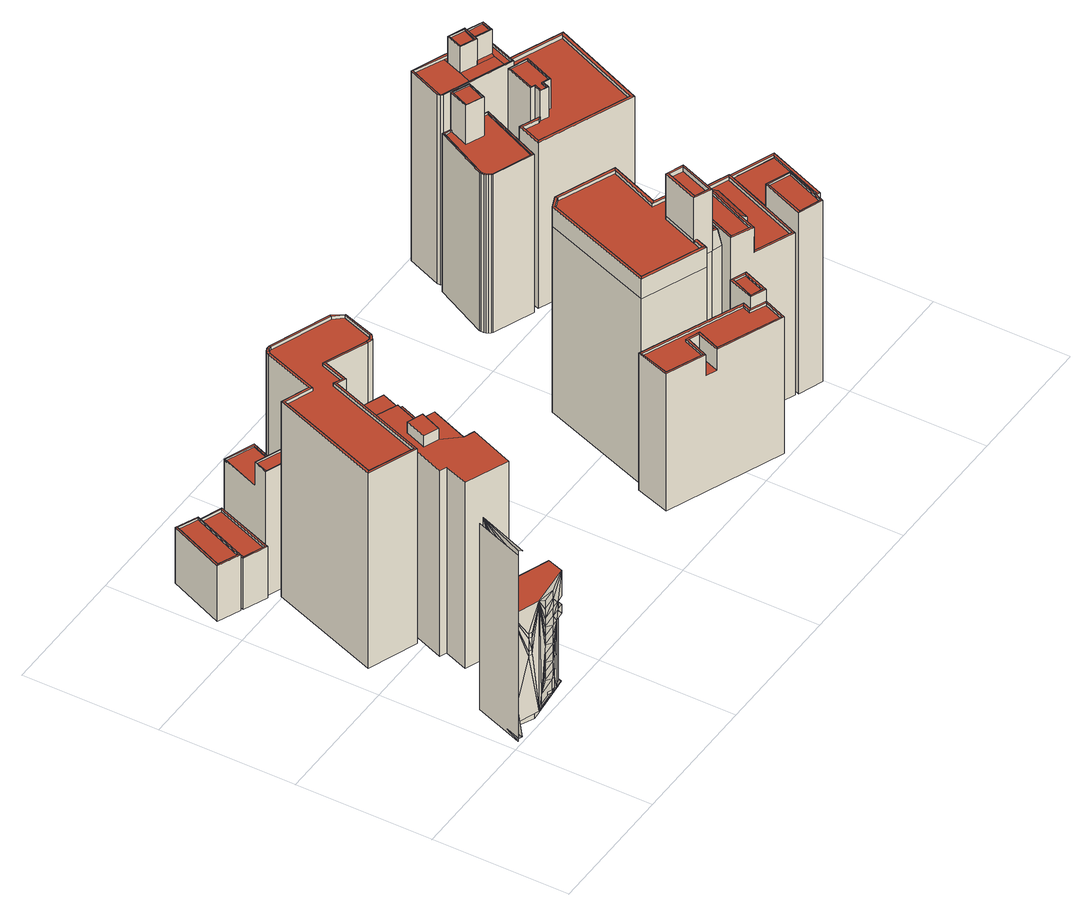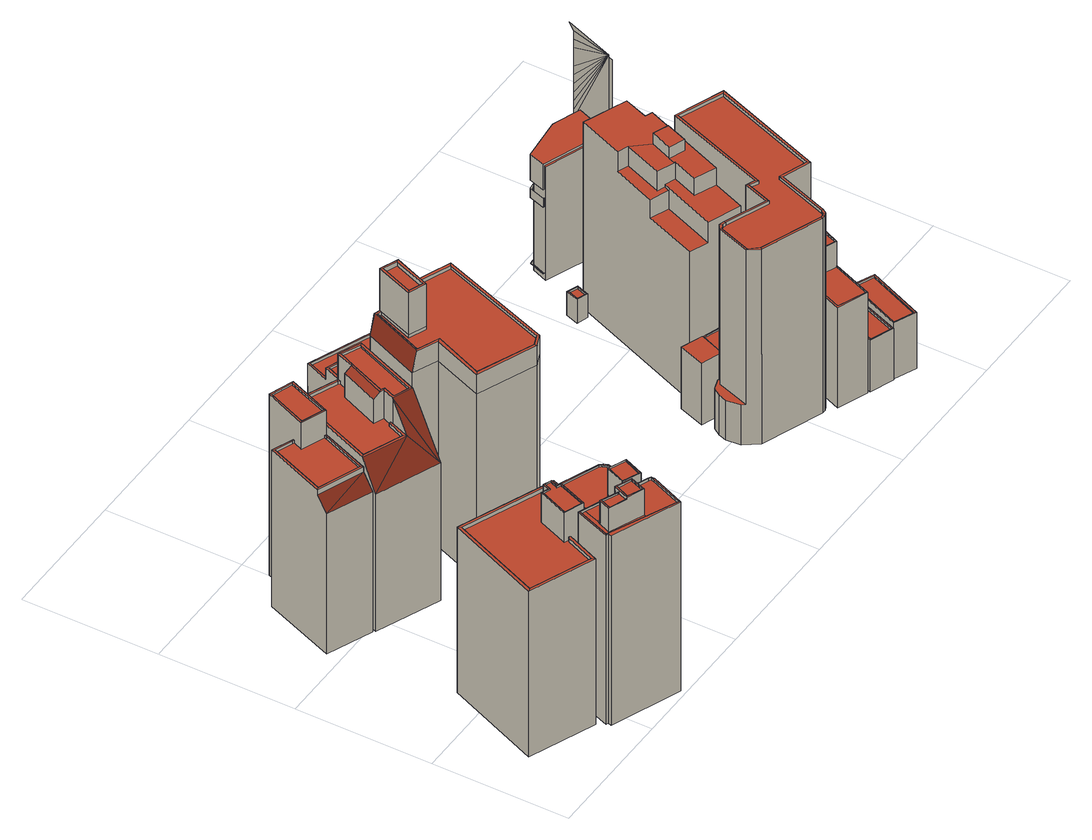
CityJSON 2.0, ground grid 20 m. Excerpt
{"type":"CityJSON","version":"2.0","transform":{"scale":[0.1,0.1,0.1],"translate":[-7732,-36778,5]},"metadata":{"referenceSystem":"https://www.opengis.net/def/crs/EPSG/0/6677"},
"CityObjects":{
"building1":{"type":"Building","attributes":{"class":9999,"usage":412,"measuredHeight":30.7,"storeysAboveGround":10,"storeysBelowGround":0,"prefecture":13,"city":13103,"footprintArea":61.78,"fireproofType":1001,"coverageRatio":80,"floorAreaRatio":700,"surveyYear":2021,"urbanPlanType":21,"areaClassificationType":22,"landUseType":211,"districts":"10","detailedUsage":"1320","floodRisk_description":10,"floodRisk_rank":1,"floodRisk_depth":0.3,"floodRisk_adminType":2,"floodRisk_scale":2,"meshCode":"53394509"},"geometry":[{"type":"MultiSurface","lod":"2","boundaries":[[[0,1,2]],[[3,4,5]],[[1,6,2]],[[4,3,7]],[[4,7,8]],[[4,8,9]],[[4,9,10]],[[4,10,11]],[[4,11,12]],[[4,12,13]],[[4,13,14]],[[4,14,15]],[[1,15,16]],[[1,16,17]],[[1,17,18]],[[1,18,19]],[[1,19,20]],[[1,20,21]],[[1,21,22]],[[1,22,6]],[[23,24,25,26]],[[4,15,1]]],"semantics":{"surfaces":[{"type":"GroundSurface"},{"type":"WallSurface"}],"values":[0,1,1,1,1,1,1,1,1,1,1,1,1,1,1,1,1,1,1,1,1,1]}}]},
"building2":{"type":"Building","attributes":{"class":9999,"usage":402,"measuredHeight":18.7,"storeysAboveGround":6,"storeysBelowGround":0,"prefecture":13,"city":13103,"footprintArea":51.64,"fireproofType":1001,"coverageRatio":80,"floorAreaRatio":700,"surveyYear":2021,"urbanPlanType":21,"areaClassificationType":22,"landUseType":212,"districts":"10","detailedUsage":"1221","floodRisk_description":10,"floodRisk_rank":1,"floodRisk_depth":0.35,"floodRisk_adminType":2,"floodRisk_scale":2,"meshCode":"53394509"},"geometry":[{"type":"MultiSurface","lod":"2","boundaries":[[[27,28,29,30,31]],[[32,33,34,35,36]],[[37,38,39,40,41]],[[42,43,44,45,46,47]],[[48,49,50,51,52]],[[53,54,55,56,57]],[[58,59,60,61]],[[28,62,58]],[[62,28,63]],[[28,58,29]],[[53,64,65]],[[64,53,57]],[[53,65,66]],[[53,66,67]],[[68,66,69]],[[66,68,70]],[[70,68,45]],[[70,45,44]],[[71,68,72]],[[68,71,45]],[[73,57,74]],[[57,73,64]],[[74,57,75]],[[75,57,72]],[[74,75,65]],[[65,75,69]],[[65,69,66]],[[72,57,76]],[[76,57,77]],[[72,76,71]],[[70,44,78]],[[38,57,29]],[[57,38,77]],[[77,79,80]],[[79,77,38]],[[79,38,81]],[[81,38,82]],[[81,82,83]],[[82,38,84]],[[84,38,37]],[[84,37,85]],[[38,29,86]],[[86,29,58]],[[87,45,71]],[[45,87,80]],[[45,80,88]],[[80,87,77]],[[45,88,83]],[[89,45,83]],[[45,89,62]],[[83,88,81]],[[89,83,85]],[[89,85,37]],[[62,89,90]],[[62,90,58]],[[58,90,59]],[[91,39,38,86]],[[48,52,36,35]],[[92,63,28,27]],[[93,78,44,43]],[[50,49,34,33]],[[49,48,35,34]],[[55,31,30,56]],[[94,93,43,42,95,92,27,31,55,54,96,97]],[[67,96,54,53]],[[62,98,99]],[[98,62,100]],[[62,99,101]],[[62,101,45]],[[45,101,102]],[[103,95,104]],[[95,103,105]],[[104,95,106]],[[107,42,47]],[[42,107,108]],[[103,104,109]],[[109,104,99]],[[109,99,98]],[[42,110,106]],[[110,42,108]],[[108,107,111]],[[106,95,42]],[[108,111,112]],[[112,111,45]],[[45,111,46]],[[112,45,102]],[[102,106,110]],[[106,102,101]],[[89,37,59,90]],[[52,51,32,36]],[[113,57,114]],[[57,113,115]],[[57,115,116]],[[114,57,56]],[[114,56,117]],[[117,56,118]],[[118,56,119]],[[119,56,30]],[[116,115,117]],[[116,117,118]],[[29,120,119]],[[120,29,57]],[[29,119,30]],[[120,57,116]],[[51,50,33,32]],[[95,105,121,100,62,63,92]],[[58,61,122,91,86]]],"semantics":{"surfaces":[{"type":"GroundSurface"},{"type":"OuterCeilingSurface"},{"type":"RoofSurface"},{"type":"WallSurface"},{"type":"OuterFloorSurface"}],"values":[0,0,1,1,2,2,3,3,3,3,3,3,3,3,3,3,3,3,3,3,3,3,3,3,3,3,3,3,3,3,3,3,3,3,3,3,3,3,3,3,3,3,3,3,3,3,3,3,3,3,3,3,3,3,3,3,3,3,3,3,3,3,3,3,3,3,3,3,3,3,3,3,3,3,3,3,3,3,3,3,3,3,3,3,3,3,3,3,3,3,3,3,3,3,3,3,3,3,3,3,3,3,3,3,3,4,4]}}]},
"building3":{"type":"Building","attributes":{"class":3002,"usage":402,"measuredHeight":9.5,"storeysAboveGround":3,"storeysBelowGround":0,"prefecture":13,"city":13103,"footprintArea":24.09,"fireproofType":1001,"coverageRatio":80,"floorAreaRatio":700,"surveyYear":2021,"urbanPlanType":21,"areaClassificationType":22,"landUseType":212,"districts":"10","detailedUsage":"1221","floodRisk_description":10,"floodRisk_rank":1,"floodRisk_depth":0.04,"floodRisk_adminType":2,"floodRisk_scale":2,"meshCode":"53394509"},"geometry":[{"type":"Solid","lod":"2","boundaries":[[[[123,124,125,126]],[[127,128,129,130]],[[131,132,133,134]],[[135,136,137,138]],[[134,133,128,127]],[[130,129,132,131]],[[126,125,131,134]],[[133,138,137,128]],[[124,123,127,130]],[[125,124,130,131]],[[123,126,134,127]],[[129,136,135,132]],[[128,137,136,129]],[[132,135,138,133]]]],"semantics":{"surfaces":[{"type":"GroundSurface"},{"type":"RoofSurface"},{"type":"WallSurface"}],"values":[[0,1,1,1,1,1,2,2,2,2,2,2,2,2]]}}]},
"building4":{"type":"Building","attributes":{"class":3001,"usage":401,"measuredHeight":4.5,"storeysAboveGround":9999,"storeysBelowGround":0,"prefecture":13,"city":13103,"footprintArea":3.38,"fireproofType":1011,"coverageRatio":80,"floorAreaRatio":700,"surveyYear":2021,"urbanPlanType":21,"areaClassificationType":22,"landUseType":212,"districts":"10","detailedUsage":"1210","floodRisk_description":10,"floodRisk_rank":1,"floodRisk_depth":0.35,"floodRisk_adminType":2,"floodRisk_scale":2,"meshCode":"53394509"},"geometry":[{"type":"Solid","lod":"2","boundaries":[[[[139,140,141,142]],[[143,144,145,146]],[[147,148,149,150]],[[151,152,144,143]],[[153,154,152,151]],[[146,145,154,153]],[[140,139,153,151]],[[145,148,147,154]],[[139,142,146,153]],[[154,147,150,152]],[[152,150,149,144]],[[141,140,151,143]],[[144,149,148,145]],[[142,141,143,146]]]],"semantics":{"surfaces":[{"type":"GroundSurface"},{"type":"RoofSurface"},{"type":"WallSurface"}],"values":[[0,1,1,1,1,1,2,2,2,2,2,2,2,2]]}}]},
"building5":{"type":"Building","attributes":{"class":3001,"usage":402,"measuredHeight":6.4,"storeysAboveGround":2,"storeysBelowGround":0,"prefecture":13,"city":13103,"footprintArea":26.94,"fireproofType":1001,"coverageRatio":80,"floorAreaRatio":700,"surveyYear":2021,"urbanPlanType":21,"areaClassificationType":22,"landUseType":212,"districts":"10","detailedUsage":"1221","floodRisk_description":10,"floodRisk_rank":1,"floodRisk_depth":0.08,"floodRisk_adminType":2,"floodRisk_scale":2,"meshCode":"53394509"},"geometry":[{"type":"Solid","lod":"2","boundaries":[[[[155,156,157,158]],[[159,160,161,162]],[[163,164,165,166]],[[162,161,167,168]],[[169,170,160,159]],[[168,167,170,169]],[[155,158,169,159]],[[167,166,165,170]],[[170,165,164,160]],[[160,164,163,161]],[[161,163,166,167]],[[156,155,159,162]],[[157,156,162,168]],[[158,157,168,169]]]],"semantics":{"surfaces":[{"type":"GroundSurface"},{"type":"RoofSurface"},{"type":"WallSurface"}],"values":[[0,1,1,1,1,1,2,2,2,2,2,2,2,2]]}}]},
"building6":{"type":"Building","attributes":{"class":9999,"usage":401,"measuredHeight":32.5,"storeysAboveGround":8,"storeysBelowGround":1,"prefecture":13,"city":13103,"footprintArea":179.9,"fireproofType":1001,"coverageRatio":80,"floorAreaRatio":700,"surveyYear":2021,"urbanPlanType":21,"areaClassificationType":22,"landUseType":212,"districts":"10","detailedUsage":"1210","floodRisk_description":10,"floodRisk_rank":1,"floodRisk_depth":0.33,"floodRisk_adminType":2,"floodRisk_scale":2,"meshCode":"53394509"},"geometry":[{"type":"Solid","lod":"2","boundaries":[[[[171,172,173,174,175,176]],[[177,178,179,180]],[[181,182,183,184,185,186,187,188,189,190,191,192,193,194]],[[192,191,195,182,181]],[[196,197,198,199]],[[200,201,202,203,204,205]],[[206,207,208,209,210,211]],[[174,173,211,210,177,180]],[[183,208,207,184]],[[191,204,203,195]],[[196,192,181,197]],[[195,203,202,209,208,183,182]],[[189,188,176,175]],[[201,178,177,210,209,202]],[[198,194,193,199]],[[200,205,190,189,175,174,180,179]],[[190,205,204,191]],[[187,186,172,171]],[[173,172,186,185,206,211]],[[200,179,178,201]],[[184,207,206,185]],[[197,181,194,198]],[[188,187,171,176]],[[199,193,192,196]]]],"semantics":{"surfaces":[{"type":"GroundSurface"},{"type":"RoofSurface"},{"type":"WallSurface"}],"values":[[0,1,1,1,1,1,1,2,2,2,2,2,2,2,2,2,2,2,2,2,2,2,2,2]]}}]},
"building7":{"type":"Building","attributes":{"class":3002,"usage":401,"measuredHeight":15.9,"storeysAboveGround":5,"storeysBelowGround":0,"prefecture":13,"city":13103,"footprintArea":38.16,"fireproofType":1001,"coverageRatio":80,"floorAreaRatio":700,"surveyYear":2021,"urbanPlanType":21,"areaClassificationType":22,"landUseType":212,"districts":"10","detailedUsage":"1210","floodRisk_description":10,"floodRisk_rank":1,"floodRisk_depth":0.08,"floodRisk_adminType":2,"floodRisk_scale":2,"meshCode":"53394509"},"geometry":[{"type":"Solid","lod":"2","boundaries":[[[[212,213,214,215]],[[216,217,218,219]],[[220,221,222,223,224,225,226,227]],[[228,229,217,216]],[[230,231,232,233]],[[234,235,229,228]],[[236,237,238,239]],[[219,218,235,234]],[[218,232,231,235]],[[224,236,239,225]],[[235,231,230,229]],[[214,213,219,234]],[[225,239,238,222,221,228,216,226]],[[223,237,236,224]],[[226,216,219,213,212,227]],[[217,233,232,218]],[[222,238,237,223]],[[229,230,233,217]],[[212,215,220,227]],[[214,234,228,221,220,215]]]],"semantics":{"surfaces":[{"type":"GroundSurface"},{"type":"RoofSurface"},{"type":"WallSurface"}],"values":[[0,1,1,1,1,1,1,1,2,2,2,2,2,2,2,2,2,2,2,2]]}}]},
"building8":{"type":"Building","attributes":{"class":3002,"usage":401,"measuredHeight":38.4,"storeysAboveGround":9,"storeysBelowGround":1,"prefecture":13,"city":13103,"footprintArea":241.26,"fireproofType":1001,"coverageRatio":80,"floorAreaRatio":700,"surveyYear":2021,"urbanPlanType":21,"areaClassificationType":22,"landUseType":212,"districts":"10","detailedUsage":"1210","floodRisk_description":10,"floodRisk_rank":1,"floodRisk_depth":0.03,"floodRisk_adminType":2,"floodRisk_scale":2,"meshCode":"53394509"},"geometry":[{"type":"Solid","lod":"2","boundaries":[[[[240,241,242,243,244,245,246,247,248,249,250,251,252,253,254,255,256,257]],[[258,259,260,261,262,263,264,265,266,267,268,269,270,271,272,273]],[[274,275,276,277]],[[278,279,280,281]],[[282,283,284,285]],[[286,287,276,275]],[[288,289,290,291]],[[292,289,288,293]],[[286,294,295,287]],[[296,297,298,299,300,301,302,303]],[[304,292,293,305]],[[306,291,290,307]],[[308,309,310,311]],[[307,282,285,306]],[[278,274,277,279]],[[312,304,305,313]],[[284,283,295,294]],[[310,312,313,311]],[[281,280,309,308]],[[286,275,267,266]],[[278,281,270,269]],[[294,286,266,265]],[[303,302,241,240,310,309]],[[276,247,246,277]],[[308,311,272,271]],[[242,241,302,301]],[[305,293,259,258]],[[291,306,262,261]],[[243,242,301,300]],[[280,279,297,296]],[[249,295,283,250]],[[281,308,271,270]],[[311,313,273,272]],[[304,256,255,292]],[[289,254,253,290]],[[310,240,257,312]],[[293,288,260,259]],[[306,285,263,262]],[[247,276,287,248]],[[284,294,265,264]],[[274,278,269,268]],[[307,252,251,282]],[[285,284,264,263]],[[299,244,243,300]],[[298,245,244,299]],[[275,274,268,267]],[[288,291,261,260]],[[246,245,298,297,279,277]],[[295,249,248,287]],[[312,257,256,304]],[[255,254,289,292]],[[313,305,258,273]],[[303,309,280,296]],[[282,251,250,283]],[[290,253,252,307]]]],"semantics":{"surfaces":[{"type":"GroundSurface"},{"type":"RoofSurface"},{"type":"WallSurface"}],"values":[[0,1,1,1,1,1,1,1,1,1,1,1,1,1,1,1,1,1,1,2,2,2,2,2,2,2,2,2,2,2,2,2,2,2,2,2,2,2,2,2,2,2,2,2,2,2,2,2,2,2,2,2,2,2,2]]}}]},
"building9":{"type":"Building","attributes":{"class":9999,"usage":402,"measuredHeight":10,"storeysAboveGround":3,"storeysBelowGround":0,"prefecture":13,"city":13103,"footprintArea":25.61,"fireproofType":1001,"coverageRatio":80,"floorAreaRatio":700,"surveyYear":2021,"urbanPlanType":21,"areaClassificationType":22,"landUseType":212,"districts":"10","detailedUsage":"1221","floodRisk_description":10,"floodRisk_rank":1,"floodRisk_depth":0.25,"floodRisk_adminType":2,"floodRisk_scale":2,"meshCode":"53394509"},"geometry":[{"type":"Solid","lod":"2","boundaries":[[[[314,315,316,317]],[[318,319,320,321]],[[322,323,324,325]],[[326,327,328,329,330,331]],[[332,333,334,335]],[[336,337,338,339]],[[338,321,320,339]],[[323,322,333,332,328,327,314,317]],[[330,338,337,331]],[[328,332,335,329]],[[334,319,318,335]],[[315,314,327,326]],[[339,320,319,334,333,322,325,336]],[[336,325,324,316,315,326,331,337]],[[338,330,329,335,318,321]],[[324,323,317,316]]]],"semantics":{"surfaces":[{"type":"GroundSurface"},{"type":"RoofSurface"},{"type":"WallSurface"}],"values":[[0,1,1,1,1,1,2,2,2,2,2,2,2,2,2,2]]}}]},
"building10":{"type":"Building","attributes":{"class":3002,"usage":401,"measuredHeight":22.5,"storeysAboveGround":6,"storeysBelowGround":0,"prefecture":13,"city":13103,"footprintArea":107.91,"fireproofType":1001,"coverageRatio":80,"floorAreaRatio":700,"surveyYear":2021,"urbanPlanType":21,"areaClassificationType":22,"landUseType":212,"districts":"10","detailedUsage":"1210","floodRisk_description":10,"floodRisk_rank":1,"floodRisk_depth":0.29,"floodRisk_adminType":2,"floodRisk_scale":2,"meshCode":"53394509"},"geometry":[{"type":"Solid","lod":"2","boundaries":[[[[340,341,342,343,344,345]],[[346,347,348,349]],[[350,351,352,353]],[[354,355,356,357]],[[358,359,360,361]],[[362,363,355,354]],[[358,361,364,365]],[[366,367,368,369]],[[370,371,372,373]],[[362,374,375,363]],[[369,368,375,374]],[[376,377,378,379]],[[365,364,380,381]],[[373,372,377,376]],[[382,383,384,385,386,387,388,389,390,391]],[[357,356,360,359]],[[379,378,371,370]],[[392,381,380,367,366]],[[341,392,366,369,342]],[[358,365,351,350]],[[345,344,379,370]],[[365,381,352,351]],[[377,348,347,378]],[[352,381,392,341,340,357,359,353]],[[378,347,346,371]],[[371,346,349,372]],[[356,384,383,360]],[[375,387,386,363]],[[354,373,376,362]],[[359,358,350,353]],[[372,349,348,377]],[[360,383,382,361]],[[343,342,369,374]],[[368,388,387,375]],[[355,385,384,356]],[[379,344,343,374,362,376]],[[364,391,390,380]],[[388,368,367,389]],[[345,370,373,354,357,340]],[[361,382,391,364]],[[363,386,385,355]],[[380,390,389,367]]]],"semantics":{"surfaces":[{"type":"GroundSurface"},{"type":"RoofSurface"},{"type":"WallSurface"}],"values":[[0,1,1,1,1,1,1,1,1,1,1,1,1,1,1,1,1,1,2,2,2,2,2,2,2,2,2,2,2,2,2,2,2,2,2,2,2,2,2,2,2,2]]}}]},
"building11":{"type":"Building","attributes":{"class":3002,"usage":401,"measuredHeight":35.2,"storeysAboveGround":10,"storeysBelowGround":0,"prefecture":13,"city":13103,"footprintArea":270.43,"fireproofType":1001,"coverageRatio":80,"floorAreaRatio":700,"surveyYear":2021,"urbanPlanType":21,"areaClassificationType":22,"landUseType":212,"districts":"10","detailedUsage":"1210","floodRisk_description":10,"floodRisk_rank":1,"floodRisk_depth":0.08,"floodRisk_adminType":2,"floodRisk_scale":2,"meshCode":"53394509"},"geometry":[{"type":"Solid","lod":"2","boundaries":[[[[393,394,395,396,397,398,399,400,401,402,403,404]],[[405,406,407,408]],[[409,410,411,412,413,414,415,416,417,418,419,420,421]],[[422,423,424,425]],[[426,406,405]],[[427,428,429,430]],[[431,432,433,434,435,436]],[[437,438,439,440]],[[423,441,442,424]],[[441,443,444,442]],[[430,426,405,427]],[[445,446,447,448]],[[431,447,446,449,432]],[[450,429,428,451]],[[452,434,433,453,454]],[[445,448,450,451]],[[443,422,425,444]],[[449,453,433,432]],[[449,446,418,417]],[[455,456,413,412]],[[448,457,458,450]],[[459,454,415,414]],[[447,460,457,448]],[[425,424,439,438]],[[455,423,422,456]],[[394,393,461,462]],[[453,449,417,416]],[[401,400,435,463]],[[426,464,465,406]],[[402,401,463,466]],[[451,428,421,420]],[[445,451,420,419]],[[405,408,411,410]],[[462,461,430,429]],[[399,398,460,436]],[[430,461,464,426]],[[400,399,436,435]],[[446,445,419,418]],[[443,441,452,454,459]],[[404,403,465,464]],[[431,436,460,447]],[[428,427,409,421]],[[408,455,412,411]],[[397,396,458,457]],[[423,455,408,407,466,463,452,441]],[[398,397,457,460]],[[458,396,395,394,462]],[[424,442,440,439]],[[434,452,463,435]],[[403,402,466,465]],[[454,453,416,415]],[[442,444,437,440]],[[458,462,429,450]],[[406,465,466,407]],[[427,405,410,409]],[[393,404,464,461]],[[444,425,438,437]],[[456,459,414,413]],[[443,459,456,422]]]],"semantics":{"surfaces":[{"type":"GroundSurface"},{"type":"RoofSurface"},{"type":"WallSurface"}],"values":[[0,1,1,1,1,1,1,1,1,1,1,1,1,1,1,1,1,1,2,2,2,2,2,2,2,2,2,2,2,2,2,2,2,2,2,2,2,2,2,2,2,2,2,2,2,2,2,2,2,2,2,2,2,2,2,2,2,2,2]]}}]},
"building12":{"type":"Building","attributes":{"class":3002,"usage":401,"measuredHeight":28.2,"storeysAboveGround":9,"storeysBelowGround":0,"prefecture":13,"city":13103,"footprintArea":166.37,"fireproofType":1001,"coverageRatio":80,"floorAreaRatio":700,"surveyYear":2021,"urbanPlanType":21,"areaClassificationType":22,"landUseType":212,"districts":"10","detailedUsage":"1210","floodRisk_description":10,"floodRisk_rank":1,"floodRisk_depth":0.12,"floodRisk_adminType":2,"floodRisk_scale":2,"meshCode":"53394509"},"geometry":[{"type":"Solid","lod":"2","boundaries":[[[[467,468,469,470]],[[471,472,473]],[[474,475,476]],[[477,478,479,480,481,482,483,484,485,486,487]],[[473,488,489]],[[490,491,492,493]],[[494,493,492,495]],[[494,495,496,497]],[[497,496,498,499]],[[471,500,501,502]],[[503,504,476,475]],[[499,498,505,488]],[[506,507,493,494]],[[500,471,508,509,510]],[[489,488,505,511,491,490]],[[471,473,489]],[[471,502,472]],[[512,513,514,515,516,517,518]],[[502,501,504,503]],[[486,485,509,508,489,490]],[[469,468,473,472]],[[504,481,480,476]],[[503,470,469,472,502]],[[506,494,478,477]],[[486,490,493,507,487]],[[467,499,488,473,468]],[[476,480,479,474]],[[505,514,513,511]],[[477,487,507,506]],[[511,513,512,491]],[[467,470,503,475,497,499]],[[497,475,474,479,478,494]],[[496,516,515,498]],[[495,517,516,496]],[[509,485,484,510]],[[498,515,514,505]],[[483,500,510,484]],[[491,512,518,492]],[[501,482,481,504]],[[500,483,482,501]],[[492,518,517,495]],[[489,508,471]]]],"semantics":{"surfaces":[{"type":"GroundSurface"},{"type":"RoofSurface"},{"type":"WallSurface"}],"values":[[0,1,1,1,1,1,1,1,1,1,1,1,1,1,1,1,1,1,1,2,2,2,2,2,2,2,2,2,2,2,2,2,2,2,2,2,2,2,2,2,2,2]]}}]},
"building13":{"type":"Building","attributes":{"class":3002,"usage":401,"measuredHeight":26.8,"storeysAboveGround":9,"storeysBelowGround":1,"prefecture":13,"city":13103,"footprintArea":73.57,"fireproofType":1001,"coverageRatio":80,"floorAreaRatio":700,"surveyYear":2021,"urbanPlanType":21,"areaClassificationType":22,"landUseType":212,"districts":"10","detailedUsage":"1210","floodRisk_description":10,"floodRisk_rank":1,"floodRisk_depth":0.12,"floodRisk_adminType":2,"floodRisk_scale":2,"meshCode":"53394509"},"geometry":[{"type":"Solid","lod":"2","boundaries":[[[[519,520,521,522,523,524,525,526,527,528]],[[529,530,531]],[[532,533,534,535]],[[536,537,538]],[[539,540,541,542]],[[530,529,543,544]],[[545,546,547,548]],[[549,550,541,540]],[[548,547,538,537]],[[549,551,552,550]],[[551,553,554,552]],[[555,556,557,558]],[[559,560,561,562,563,564,565,566,567,568,569,570,571,572,573,574]],[[558,557,575,576]],[[576,575,577,578]],[[578,577,556,555]],[[579,580,581,582]],[[579,582,546,545]],[[544,543,554,553]],[[539,542,581,580]],[[582,568,567,546]],[[581,569,568,582]],[[524,523,549,540]],[[525,524,540,539]],[[563,555,558,537,536,564]],[[577,534,533,556]],[[541,571,570,542]],[[578,555,563,562]],[[531,561,560,529]],[[546,567,566,547]],[[543,559,574,554]],[[522,521,553,551]],[[557,532,535,575]],[[523,522,551,549]],[[542,570,569,581]],[[547,566,565,538]],[[527,526,580,579]],[[526,525,539,580]],[[552,573,572,550]],[[550,572,571,541]],[[576,578,562,561,531,530]],[[537,558,576,530,544,520,519,548]],[[556,533,532,557]],[[519,528,545,548]],[[538,565,564,536]],[[554,574,573,552]],[[521,520,544,553]],[[529,560,559,543]],[[575,535,534,577]],[[528,527,579,545]]]],"semantics":{"surfaces":[{"type":"GroundSurface"},{"type":"RoofSurface"},{"type":"WallSurface"}],"values":[[0,1,1,1,1,1,1,1,1,1,1,1,1,1,1,1,1,1,1,1,2,2,2,2,2,2,2,2,2,2,2,2,2,2,2,2,2,2,2,2,2,2,2,2,2,2,2,2,2,2]]}}]},
"building14":{"type":"Building","attributes":{"class":3002,"usage":401,"measuredHeight":26,"storeysAboveGround":9,"storeysBelowGround":0,"prefecture":13,"city":13103,"footprintArea":100.95,"fireproofType":1001,"coverageRatio":80,"floorAreaRatio":700,"surveyYear":2021,"urbanPlanType":21,"areaClassificationType":22,"landUseType":212,"districts":"10","detailedUsage":"1210","floodRisk_description":10,"floodRisk_rank":1,"floodRisk_depth":0.12,"floodRisk_adminType":2,"floodRisk_scale":2,"meshCode":"53394509"},"geometry":[{"type":"Solid","lod":"2","boundaries":[[[[583,584,585,586,587,588]],[[589,590,591,592]],[[592,591,593,594]],[[595,596,590,589]],[[597,598,599]],[[598,597,600,601]],[[602,603,604,605]],[[606,607,608,609,610,611,612,613]],[[601,600,614,615]],[[616,617,618]],[[619,620,621]],[[622,623,618,617]],[[621,624,619]],[[615,614,623,622]],[[594,593,596,595]],[[590,602,605,591]],[[599,607,606,597]],[[614,612,611,623]],[[583,588,595,589,598,601,621,620]],[[596,603,602,590]],[[616,609,608,592,594,587,586,617]],[[621,601,615,624]],[[584,583,620,619]],[[597,606,613,600]],[[593,604,603,596]],[[600,613,612,614]],[[623,611,610,618]],[[589,592,608,607,599,598]],[[618,610,609,616]],[[624,615,622,585,584,619]],[[588,587,594,595]],[[586,585,622,617]],[[591,605,604,593]]]],"semantics":{"surfaces":[{"type":"GroundSurface"},{"type":"RoofSurface"},{"type":"WallSurface"}],"values":[[0,1,1,1,1,1,1,1,1,1,1,1,1,1,1,2,2,2,2,2,2,2,2,2,2,2,2,2,2,2,2,2,2]]}}]},
"building15":{"type":"Building","attributes":{"class":3002,"usage":401,"measuredHeight":30.9,"storeysAboveGround":10,"storeysBelowGround":1,"prefecture":13,"city":13103,"footprintArea":69.06,"fireproofType":1001,"coverageRatio":80,"floorAreaRatio":700,"surveyYear":2021,"urbanPlanType":21,"areaClassificationType":22,"landUseType":212,"districts":"10","detailedUsage":"1210","floodRisk_description":10,"floodRisk_rank":1,"floodRisk_depth":0.01,"floodRisk_adminType":2,"floodRisk_scale":2,"meshCode":"53394509"},"geometry":[{"type":"Solid","lod":"2","boundaries":[[[[625,626,627,628,629,630,631,632]],[[633,634,635]],[[636,637,638,639]],[[640,641,642,643]],[[644,645,646,647]],[[648,649,650,651]],[[652,653,654,655]],[[656,636,639,657,658,659,660]],[[646,661,662,647]],[[663,664,665,666]],[[651,650,653,652]],[[667,668,635,634]],[[669,670,668,667]],[[671,672,662,661]],[[673,674,675,676,638,637,677,678]],[[672,671,679,680,666,665]],[[681,682,683]],[[684,685,686,687,688,689]],[[664,663,645,644]],[[659,658,690,676,675]],[[655,654,649,648]],[[682,681,670,669]],[[657,691,690,658]],[[627,626,680,679]],[[657,667,634,691]],[[654,643,642,649]],[[681,687,686,670]],[[626,625,666,680]],[[678,664,644,673]],[[676,690,648,651]],[[672,656,660,662]],[[625,632,663,666]],[[639,638,652,655,682,669]],[[683,688,687,681]],[[645,663,632,631]],[[628,627,679,671]],[[629,628,671,661]],[[668,685,684,635]],[[650,641,640,653]],[[673,644,647,674]],[[677,665,664,678]],[[662,660,659,675,674,647]],[[665,677,637,636,656,672]],[[649,642,641,650]],[[635,684,689,633]],[[630,629,661,646]],[[670,686,685,668]],[[631,630,646,645]],[[653,640,643,654]],[[639,669,667,657]],[[683,682,655,648,690,691,634,633,689,688]],[[638,676,651,652]]]],"semantics":{"surfaces":[{"type":"GroundSurface"},{"type":"RoofSurface"},{"type":"WallSurface"}],"values":[[0,1,1,1,1,1,1,1,1,1,1,1,1,1,1,1,1,1,1,1,1,1,1,2,2,2,2,2,2,2,2,2,2,2,2,2,2,2,2,2,2,2,2,2,2,2,2,2,2,2,2,2]]}}]},
"building16":{"type":"Building","attributes":{"class":3002,"usage":401,"measuredHeight":27.8,"storeysAboveGround":8,"storeysBelowGround":1,"prefecture":13,"city":13103,"footprintArea":200.53,"fireproofType":1001,"coverageRatio":80,"floorAreaRatio":700,"surveyYear":2021,"urbanPlanType":21,"areaClassificationType":22,"landUseType":212,"districts":"10","detailedUsage":"1210","floodRisk_description":10,"floodRisk_rank":1,"floodRisk_depth":0.1,"floodRisk_adminType":2,"floodRisk_scale":2,"meshCode":"53394509"},"geometry":[{"type":"Solid","lod":"2","boundaries":[[[[692,693,694,695,696,697,698,699,700,701]],[[702,703,704,705]],[[706,707,708,709]],[[710,711,712,713]],[[714,715,716,717]],[[717,716,703,702]],[[714,713,712,715]],[[718,719,720,721]],[[722,723,724,725]],[[722,725,711,710]],[[726,727,728,729]],[[705,704,724,723]],[[730,731,732]],[[707,706,733]],[[721,720,727,726]],[[709,708,719,718]],[[734,735,736,737,738,739,740,741]],[[742,743,744,745,746,747,748,749,750,751,752,753,754]],[[729,728,732,731]],[[700,699,726,729]],[[711,739,738,712]],[[751,750,705,723]],[[732,742,754,730]],[[715,737,736,716]],[[702,694,693,717]],[[725,740,739,711]],[[698,697,718,721]],[[703,735,734,704]],[[712,738,737,715]],[[753,710,713,730,754]],[[724,741,740,725]],[[699,698,721,726]],[[716,736,735,703]],[[717,693,692,714]],[[750,749,733,706,695,694,702,705]],[[714,692,701,731,730,713]],[[720,745,744,727]],[[723,722,752,751]],[[708,747,746,719]],[[727,744,743,728]],[[753,752,722,710]],[[719,746,745,720]],[[697,696,709,718]],[[701,700,729,731]],[[733,749,748,707]],[[696,695,706,709]],[[728,743,742,732]],[[707,748,747,708]],[[704,734,741,724]]]],"semantics":{"surfaces":[{"type":"GroundSurface"},{"type":"RoofSurface"},{"type":"WallSurface"}],"values":[[0,1,1,1,1,1,1,1,1,1,1,1,1,1,1,1,1,1,1,2,2,2,2,2,2,2,2,2,2,2,2,2,2,2,2,2,2,2,2,2,2,2,2,2,2,2,2,2,2]]}}]}
},
"vertices":[
[10,4,12],[45,75,12],[18,1,12],[21,9,314],[45,75,321],[17,0,321],[21,9,45],[21,9,300],[21,9,286],[21,9,255],[21,9,241],[21,9,226],[21,9,212],[21,9,198],[21,9,184],[21,9,169],[21,9,155],[21,9,141],[21,9,127],[21,9,113],[21,9,99],[21,9,85],[21,9,71],[42,78,312],[15,5,312],[15,5,5],[42,78,5],
[141,38,13],[132,14,13],[70,8,13],[29,23,13],[48,73,13],[141,41,4],[132,18,4],[64,11,4],[31,27,4],[50,77,4],[108,12,36],[76,9,36],[78,12,36],[78,14,36],[81,22,36],[131,42,124],[142,38,124],[134,14,124],[120,13,124],[122,18,124],[128,34,124],[31,27,192],[64,11,192],[132,18,192],[141,41,192],[50,76,192],[134,14,195],[142,38,195],[48,73,195],[29,23,195],[70,8,195],[108,12,14],[108,12,18],[81,22,18],[81,22,14],[120,13,14],[132,14,14],[110,12,182],[110,12,168],[122,13,153],[134,14,153],[110,12,139],[110,12,153],[122,13,139],[110,12,124],[87,10,139],[87,10,182],[87,10,168],[87,10,153],[87,10,124],[87,10,109],[134,14,139],[87,10,94],[110,12,94],[87,10,80],[87,10,65],[110,12,65],[87,10,50],[110,12,50],[76,9,14],[110,12,109],[110,12,80],[114,12,36],[114,12,18],[78,12,14],[141,38,14],[142,38,139],[135,40,139],[131,42,14],[142,38,153],[135,40,153],[122,19,36],[122,18,50],[122,19,14],[122,18,65],[122,18,80],[128,34,36],[128,34,50],[128,34,14],[128,34,65],[128,34,109],[128,34,94],[125,26,36],[128,34,80],[122,18,109],[122,18,94],[59,12,150],[54,14,150],[59,12,142],[59,12,121],[54,14,142],[54,14,121],[54,14,113],[59,12,113],[125,26,14],[78,14,14],
[44,429,8],[11,443,8],[46,526,8],[78,512,8],[44,429,100],[43,432,100],[14,444,100],[11,443,100],[46,526,100],[47,523,100],[76,511,100],[78,512,100],[47,523,97],[14,444,97],[43,432,97],[76,511,97],
[190,117,4],[183,98,4],[167,104,4],[174,123,4],[167,104,43],[169,105,43],[175,121,43],[174,123,43],[188,116,40],[175,121,40],[169,105,40],[182,100,40],[183,98,43],[182,100,43],[190,117,43],[188,116,43],
[47,427,8],[80,513,8],[115,500,8],[82,413,8],[47,427,93],[49,428,93],[81,511,93],[80,513,93],[81,511,89],[49,428,89],[80,416,89],[112,499,89],[112,499,93],[115,500,93],[82,413,93],[80,416,93],
[112,169,5],[102,173,5],[168,343,5],[243,314,5],[162,109,5],[99,134,5],[216,325,250],[186,249,250],[213,238,250],[243,314,250],[165,237,312],[169,247,312],[167,247,312],[181,283,312],[150,296,312],[101,173,312],[112,169,312],[99,134,312],[162,109,312],[188,175,312],[172,181,312],[152,205,312],[130,214,312],[142,245,312],[194,237,312],[152,205,330],[165,237,330],[142,245,330],[130,214,330],[213,238,280],[186,249,280],[183,241,280],[194,237,280],[172,181,280],[188,175,280],[150,296,284],[181,283,284],[167,247,284],[183,241,284],[216,325,284],[168,343,284],
[161,481,7],[128,399,7],[84,417,7],[117,498,7],[137,421,213],[135,420,213],[128,401,213],[128,399,213],[117,498,173],[93,438,173],[94,438,173],[117,496,173],[158,479,173],[135,421,173],[137,421,173],[161,481,173],[93,438,213],[93,437,213],[93,437,210],[86,417,210],[128,401,210],[135,420,210],[84,417,213],[86,417,213],[158,479,171],[117,496,171],[94,438,171],[135,421,171],
[268,435,6],[283,414,6],[285,393,6],[281,381,6],[273,369,6],[257,364,6],[247,367,6],[187,391,6],[174,354,6],[161,359,6],[107,209,6],[35,237,6],[95,401,6],[136,386,6],[163,461,6],[167,467,6],[172,469,6],[178,469,6],[173,466,323],[169,464,323],[166,460,323],[138,381,323],[97,396,323],[40,239,323],[105,213,323],[159,364,323],[172,358,323],[185,395,323],[248,370,323],[254,369,323],[261,373,323],[277,419,323],[266,432,323],[177,466,323],[248,370,328],[185,395,328],[187,391,328],[247,367,328],[254,369,328],[255,365,328],[263,371,328],[261,373,328],[35,237,328],[107,209,328],[105,213,328],[40,239,328],[172,358,328],[174,354,328],[166,460,328],[163,461,328],[136,386,328],[138,381,328],[167,467,328],[169,464,328],[159,364,328],[161,359,328],[263,371,72],[255,365,72],[257,364,72],[273,369,72],[281,381,72],[285,393,72],[283,414,72],[279,419,72],[172,469,328],[173,466,328],[97,396,328],[95,401,328],[277,419,328],[279,419,328],[268,435,328],[266,432,328],[178,469,328],[177,466,328],
[276,352,6],[263,314,6],[172,347,6],[185,385,6],[245,361,105],[207,375,105],[194,341,105],[232,327,105],[208,377,126],[185,385,126],[172,347,126],[194,339,126],[263,314,108],[276,352,108],[245,363,108],[245,361,108],[232,327,108],[232,326,108],[245,363,107],[208,377,107],[207,375,107],[245,361,107],[194,339,107],[232,326,107],[232,327,107],[194,341,107],
[655,7,6],[485,76,6],[501,126,6],[651,64,6],[661,90,6],[684,81,6],[680,79,248],[663,86,248],[649,53,248],[667,46,248],[571,80,197],[556,86,197],[542,53,197],[558,46,197],[669,42,232],[665,40,232],[653,10,232],[655,7,232],[571,80,232],[558,46,232],[561,48,232],[575,82,232],[646,51,232],[642,50,232],[554,90,232],[556,86,232],[486,79,232],[488,78,232],[502,122,232],[501,126,232],[684,81,251],[680,79,251],[667,46,251],[669,42,251],[651,64,232],[647,62,232],[646,51,251],[649,53,251],[663,86,251],[661,90,251],[541,56,232],[542,53,232],[575,82,228],[561,48,228],[653,10,228],[665,40,228],[642,50,228],[647,62,228],[502,122,228],[488,78,228],[541,56,228],[554,90,228],[485,76,232],
[510,128,7],[570,295,7],[575,297,7],[588,302,7],[675,267,7],[646,193,7],[683,177,7],[649,95,7],[634,100,7],[612,109,7],[606,93,7],[605,90,7],[602,96,346],[606,93,346],[612,109,346],[608,110,346],[515,131,341],[602,96,341],[608,110,341],[608,111,341],[629,165,341],[655,155,341],[635,103,341],[641,101,341],[672,178,341],[640,191,341],[670,264,341],[588,298,341],[573,292,341],[629,165,416],[608,111,416],[612,112,416],[631,161,416],[605,90,346],[515,131,346],[573,292,346],[570,295,346],[510,128,346],[676,180,346],[674,177,346],[643,100,346],[642,97,346],[649,95,314],[683,177,314],[651,153,409],[631,161,409],[612,112,409],[632,104,409],[634,100,416],[632,104,416],[655,155,416],[651,153,416],[670,264,346],[640,191,346],[646,193,346],[675,267,346],[672,178,346],[588,302,346],[588,298,346],[634,100,346],[641,101,346],[635,103,346],[608,111,346],[629,165,346],[675,267,314],[588,302,314],[655,155,346],[646,193,314],[510,128,314],[570,295,314],[634,100,314],[605,90,314],[606,93,314],[612,109,314],
[667,93,4],[729,247,4],[822,209,4],[759,55,4],[747,209,272],[822,209,231],[729,247,231],[701,83,272],[700,79,272],[704,81,272],[720,101,267],[710,105,267],[701,83,267],[704,81,267],[757,59,267],[806,181,267],[749,204,267],[738,177,267],[735,178,267],[729,164,267],[744,158,267],[707,193,314],[736,181,314],[729,164,314],[725,163,314],[730,160,314],[734,162,314],[710,105,314],[708,106,314],[698,83,314],[700,79,314],[671,95,314],[667,93,314],[749,204,272],[806,181,272],[811,183,272],[759,55,272],[757,59,272],[709,189,314],[720,101,306],[744,158,306],[736,181,272],[735,178,272],[738,177,272],[732,180,314],[725,163,310],[732,180,310],[709,189,310],[671,95,310],[698,83,310],[708,106,310],[730,160,310],
[696,533,5],[762,506,5],[722,414,5],[663,438,5],[661,440,5],[659,442,5],[658,445,5],[657,448,5],[657,452,5],[657,455,5],[736,514,266],[735,517,266],[734,515,266],[710,526,325],[698,499,325],[722,489,325],[734,516,325],[708,526,266],[709,528,266],[706,527,266],[658,445,266],[659,442,266],[661,443,266],[660,445,266],[760,505,266],[762,506,266],[657,455,266],[659,454,266],[697,530,266],[696,533,266],[661,440,266],[662,441,266],[663,438,266],[664,439,266],[722,414,266],[721,417,266],[697,499,327],[698,499,327],[710,526,327],[709,528,327],[760,505,263],[736,514,263],[734,515,263],[723,488,263],[697,499,263],[708,526,263],[706,527,263],[697,530,263],[659,454,263],[659,451,263],[659,448,263],[660,445,263],[661,443,263],[662,441,263],[664,439,263],[721,417,263],[734,516,327],[735,517,327],[722,489,327],[723,488,327],[657,452,266],[657,448,266],[659,448,266],[659,451,266],
[824,206,4],[890,179,4],[849,73,4],[818,86,4],[799,39,4],[763,52,4],[789,116,303],[790,113,303],[822,101,303],[825,102,303],[798,42,303],[799,39,303],[763,52,303],[767,53,303],[792,118,263],[789,116,263],[791,115,263],[818,184,263],[817,188,263],[790,113,300],[767,53,300],[798,42,300],[822,101,300],[792,118,259],[791,115,259],[825,102,259],[819,88,259],[822,87,259],[847,77,259],[880,160,259],[818,184,259],[880,160,263],[884,162,263],[819,88,263],[818,86,263],[822,87,263],[890,179,235],[824,206,235],[817,188,255],[849,73,263],[847,77,263],[884,162,255],
[724,595,8],[825,555,8],[823,550,8],[827,549,8],[807,496,8],[706,537,8],[703,539,8],[703,544,8],[783,541,356],[783,540,356],[785,541,356],[818,551,317],[768,574,317],[765,567,317],[816,546,317],[766,565,357],[758,544,357],[779,536,357],[788,556,357],[704,540,321],[703,539,321],[706,537,321],[707,538,321],[780,533,360],[779,536,360],[758,544,360],[756,543,360],[765,567,360],[766,565,360],[788,556,360],[790,557,360],[825,548,317],[809,529,317],[806,523,317],[798,501,317],[806,498,317],[807,496,321],[806,498,321],[703,544,321],[705,544,321],[725,593,321],[724,595,321],[809,529,356],[808,531,356],[816,546,356],[814,546,356],[827,549,321],[825,548,321],[704,540,317],[707,538,317],[747,522,317],[756,543,317],[725,593,317],[705,544,317],[823,550,321],[825,555,321],[791,555,356],[790,557,356],[789,555,356],[785,541,354],[808,531,354],[814,546,354],[791,555,354],[789,555,354],[783,541,354],[780,533,317],[783,540,317],
[779,448,5],[773,450,5],[790,494,5],[810,486,5],[831,536,5],[927,497,5],[869,357,5],[731,414,5],[745,450,5],[775,438,5],[790,494,322],[791,492,322],[817,482,322],[819,483,322],[810,486,279],[815,488,279],[833,531,279],[831,536,279],[786,432,322],[785,434,322],[776,437,322],[774,437,322],[779,448,322],[781,449,322],[775,451,322],[773,450,322],[927,497,279],[922,495,279],[867,362,279],[869,357,279],[790,442,322],[801,438,322],[800,440,322],[789,444,322],[731,414,279],[735,416,279],[747,446,279],[745,450,279],[774,437,279],[775,438,279],[770,436,279],[813,485,279],[817,482,320],[791,492,320],[775,451,320],[781,449,320],[776,437,320],[785,434,320],[789,444,320],[800,440,320],[770,436,273],[747,446,273],[735,416,273],[867,362,273],[922,495,273],[833,531,273],[815,488,273],[813,485,273],[819,483,273],[801,438,273],[790,442,273],[786,432,273],[774,437,273]
]}
